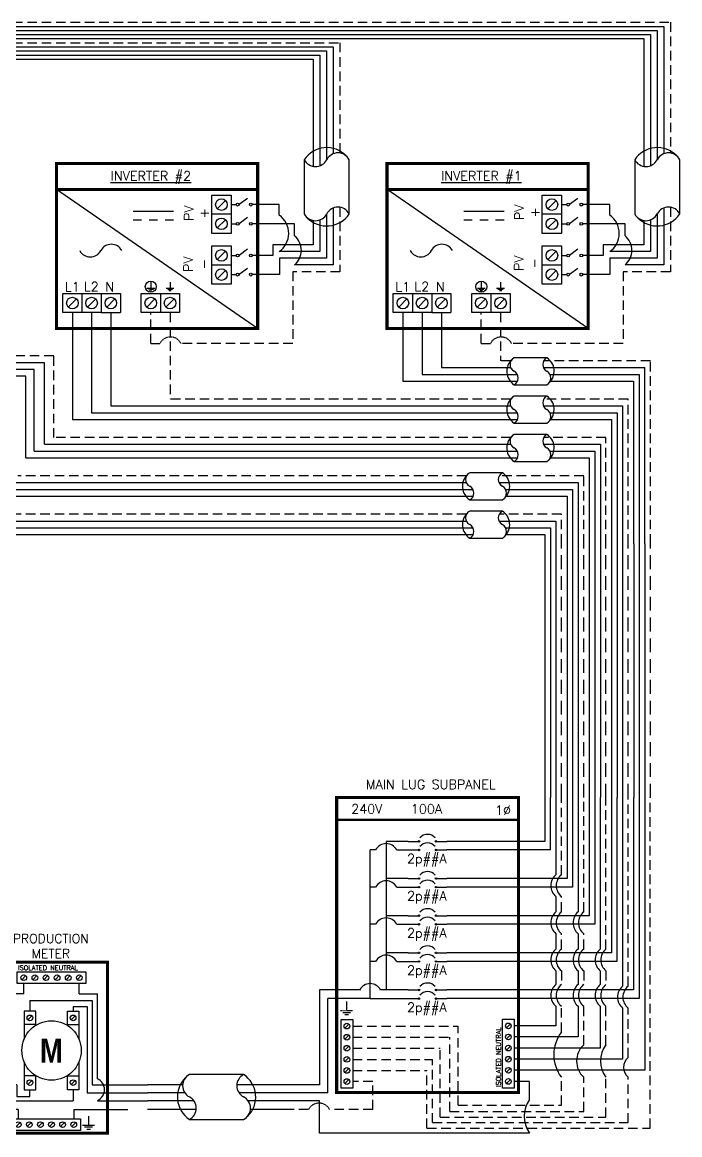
# Model space of a CAD drawing. Header units: feet. Extents: x 9859 to 10652, y 16033 to 16582.
# Drawn here: x 10474.3 to 10652.3, y 16256.8 to 16558 of the extents above; entities that cross this region are included whole.
import ezdxf

# ---------------------------------------------------------------- set-up
doc = ezdxf.new("R2010")
doc.units = ezdxf.units.FT
doc.header["$MEASUREMENT"] = 0
doc.linetypes.add('HIDDEN', pattern=[0.375, 0.25, -0.125])
for name, color, linetype in [('ONE LINE BLOCKS', 7, 'Continuous'), ('TABLES', 7, 'Continuous'), ('TEXT', 7, 'Continuous'), ('Z - TITLEBLOCK TXT', 7, 'Continuous')]:
    doc.layers.add(name, color=color, linetype=linetype)
doc.styles.add('ONE LINE TXT', font='techb___.ttf')
doc.styles.get("Standard").update_dxf_attribs({"font": 'simplex.shx'})

# ---------------------------------------------------------------- blocks, each defined once
blk = doc.blocks.new('*U24')
at = {"color": 7, "linetype": 'Continuous'}
for p, q in [((-628.73, -1.61), (-2.62, -1.61)), ((-2.62, -1.61), (-2.62, -51.53)), ((-628.73, -4.82), (-7.87, -4.82)), ((-7.87, -4.82), (-7.87, -56.2)), ((-628.73, -9.64), (-132.05, -9.65)), ((-628.73, -12.86), (-137.3, -12.86)), ((-137.3, -12.86), (-137.3, -56.2)), ((-132.05, -9.65), (-132.05, -51.53)), ((-143.43, -53.85), (-143.43, -75.09)), ((-125.81, -75.09), (-125.81, -53.85)), ((-14, -53.85), (-14, -75.09)), ((3.63, -75.09), (3.63, -53.85)), ((-153.18, -71.46), (-163.81, -71.46)), ((-153.18, -75.56), (-153.18, -71.46)), ((-132.05, -72.78), (-132.05, -95.11)), ((-23.75, -71.46), (-34.38, -71.46)), ((-23.75, -75.56), (-23.75, -71.46)), ((-2.62, -72.78), (-2.62, -95.11)), ((-137.3, -77.45), (-137.3, -89.87)), ((-7.87, -77.45), (-7.87, -89.87)), ((-147.22, -78.99), (-163.81, -78.99)), ((-147.22, -83.72), (-147.22, -78.99)), ((-17.79, -78.99), (-34.38, -78.99)), ((-17.79, -83.72), (-17.79, -78.99)), ((-137.3, -89.87), (-153.18, -89.87)), ((-7.87, -89.87), (-23.75, -89.87)), ((-132.05, -95.11), (-147.22, -95.11)), ((-2.62, -95.11), (-17.79, -95.11)), ((-234.22, -113.78), (-234.22, -155.6)), ((-104.79, -113.78), (-104.79, -140.58)), ((-48.42, -131.42), (-61.23, -131.42)), ((-252.46, -138.64), (-363.66, -138.64)), ((-252.46, -170.63), (-252.46, -138.64)), ((-104.79, -140.58), (-59.86, -140.58)), ((-61.23, -142.05), (-48.42, -142.05)), ((-47.05, -140.58), (-14.42, -140.58)), ((-14.42, -140.58), (-14.42, -204.29)), ((-48.42, -146.44), (-61.23, -146.44)), ((-234.22, -155.6), (-59.86, -155.6)), ((-47.05, -155.6), (-23.12, -155.6)), ((-23.12, -155.6), (-23.12, -204.29)), ((-61.23, -157.08), (-48.42, -157.08)), ((-48.42, -161.47), (-61.23, -161.47)), ((-252.46, -170.63), (-59.86, -170.63)), ((-61.23, -172.1), (-48.42, -172.1)), ((-47.05, -170.63), (-31.82, -170.63)), ((-31.82, -170.63), (-31.82, -204.29)), ((-65.82, -176.49), (-78.63, -176.49)), ((-266.54, -185.65), (-77.27, -185.65)), ((-78.63, -187.13), (-65.82, -187.13)), ((-64.45, -185.65), (-40.52, -185.65)), ((-40.52, -185.65), (-40.52, -204.29)), ((-65.82, -191.52), (-78.63, -191.52)), ((-280.35, -200.68), (-77.27, -200.68)), ((-78.63, -202.15), (-65.82, -202.15)), ((-64.45, -200.68), (-49.22, -200.68)), ((-49.22, -200.68), (-49.22, -204.29))]:
    blk.add_line(p, q, dxfattribs=at)
at = {"color": 253, "linetype": 'Continuous'}
for p, q in [((-628.73, -3.21), (-5.24, -3.22)), ((-5.24, -3.22), (-5.24, -53.95)), ((-628.73, -6.43), (-10.49, -6.43)), ((-10.49, -6.43), (-10.49, -56.43)), ((-628.73, -11.25), (-134.67, -11.25)), ((-134.67, -11.25), (-134.67, -53.95)), ((-628.73, -14.47), (-139.92, -14.47)), ((-139.92, -14.47), (-139.92, -56.43)), ((-139.92, -77.68), (-139.92, -87.25)), ((-134.67, -75.19), (-134.67, -92.49)), ((-10.49, -77.68), (-10.49, -87.25)), ((-5.24, -75.19), (-5.24, -92.49)), ((-155.76, -91.36), (-163.81, -91.36)), ((-139.92, -87.25), (-155.76, -87.25)), ((-155.76, -87.25), (-155.76, -91.36)), ((-26.32, -91.36), (-34.38, -91.36)), ((-10.49, -87.25), (-26.32, -87.25)), ((-26.32, -87.25), (-26.32, -91.36)), ((-134.67, -92.49), (-153.13, -92.49)), ((-153.13, -92.49), (-153.13, -98.89)), ((-5.24, -92.49), (-23.7, -92.49)), ((-23.7, -92.49), (-23.7, -98.89)), ((-153.13, -98.89), (-163.81, -98.89)), ((-23.7, -98.89), (-34.38, -98.89)), ((-219.15, -113.78), (-219.15, -150.34)), ((-89.72, -113.78), (-89.72, -135.32)), ((-245.18, -133.38), (-348.59, -133.38)), ((-245.18, -165.37), (-245.18, -133.38)), ((-89.72, -135.32), (-62.57, -135.32)), ((-49.75, -135.32), (-10.07, -135.32)), ((-10.07, -204.29), (-10.07, -135.32)), ((-219.15, -150.34), (-62.57, -150.34)), ((-49.75, -150.34), (-18.77, -150.34)), ((-18.77, -150.34), (-18.77, -204.29)), ((-245.18, -165.37), (-62.57, -165.37)), ((-49.75, -165.37), (-27.47, -165.37)), ((-27.47, -165.37), (-27.47, -204.29)), ((-259.25, -180.39), (-79.97, -180.39)), ((-67.16, -180.39), (-36.17, -180.39)), ((-36.17, -180.39), (-36.17, -204.29)), ((-273.07, -195.42), (-79.97, -195.42)), ((-67.16, -195.42), (-44.87, -195.42)), ((-44.87, -195.42), (-44.87, -204.29))]:
    blk.add_line(p, q, dxfattribs=at)
at = {"color": 10, "linetype": 'Continuous'}
for p, q in [((-226.69, -113.78), (-226.69, -152.97)), ((-97.26, -113.78), (-97.26, -137.95)), ((-249.24, -136.01), (-356.12, -136.01)), ((-249.24, -168), (-249.24, -136.01)), ((-97.26, -137.95), (-59.99, -137.95)), ((-47.18, -137.95), (-12.24, -137.95)), ((-12.24, -137.95), (-12.24, -204.29)), ((-226.69, -152.97), (-59.99, -152.97)), ((-47.18, -152.97), (-20.94, -152.97)), ((-20.94, -152.97), (-20.94, -204.29)), ((-249.24, -168), (-59.99, -168)), ((-47.18, -168), (-29.64, -168)), ((-29.64, -168), (-29.64, -204.29)), ((-263.31, -183.02), (-77.39, -183.02)), ((-64.58, -183.02), (-38.34, -183.02)), ((-38.34, -183.02), (-38.34, -204.29)), ((-277.13, -198.05), (-77.39, -198.05)), ((-64.58, -198.05), (-47.04, -198.05)), ((-47.04, -198.05), (-47.04, -204.29))]:
    blk.add_line(p, q, dxfattribs=at)
at = {"color": 7, "linetype": 'Continuous'}
for centre, radius, start, end in [((-134.62, -59.7), 10.58, 43.9732, 146.4265), ((-5.19, -59.7), 10.58, 43.9732, 146.4265), ((-134.62, -69.24), 10.58, 223.9732, 326.4265), ((-5.19, -69.24), 10.58, 223.9732, 326.4265), ((-57.7, -136.74), 6.38, 133.9732, 236.4265), ((-51.94, -136.74), 6.38, 313.9732, 56.4265), ((-57.7, -151.76), 6.38, 133.9732, 236.4265), ((-51.94, -151.76), 6.38, 313.9732, 56.4265), ((-57.7, -166.79), 6.38, 133.9732, 236.4265), ((-51.94, -166.79), 6.38, 313.9732, 56.4265), ((-75.1, -181.81), 6.38, 133.9732, 236.4265), ((-69.34, -181.81), 6.38, 313.9732, 56.4265), ((-69.34, -196.83), 6.38, 313.9732, 56.4265), ((-75.1, -196.83), 6.38, 133.9732, 236.4265)]:
    blk.add_arc(centre, radius, start, end, dxfattribs=at)
at = {"layer": 'ONE LINE BLOCKS', "lineweight": 50, "const_width": 1.19}
for points in [[(-240.44, -119.95), (-240.44, -55.29), (-161.67, -55.29), (-161.67, -119.95)], [(-240.44, -65.58), (-240.44, -55.29), (-161.67, -55.29), (-161.67, -65.58)], [(-111.01, -119.95), (-111.01, -55.29), (-32.24, -55.29), (-32.24, -119.95)], [(-111.01, -65.58), (-111.01, -55.29), (-32.24, -55.29), (-32.24, -65.58)]]:
    blk.add_lwpolyline(points, close=True, dxfattribs=at)
at = {"layer": 'TEXT', "color": 92, "linetype": 'HIDDEN', "ltscale": 15}
for p, q in [((-628.73, 0), (0, 0)), ((0, 0), (0, -51.24)), ((-628.73, -8.04), (-129.43, -8.04)), ((-129.43, -8.04), (-129.43, -51.24)), ((-129.43, -72.49), (-129.43, -97.74)), ((0, -72.49), (0, -97.74)), ((-129.43, -97.74), (-147.94, -97.74)), ((-147.94, -97.74), (-147.94, -125.82)), ((0, -97.74), (-18.51, -97.74)), ((-18.51, -97.74), (-18.51, -125.82)), ((-203.52, -125.82), (-203.52, -113.78)), ((-195.98, -113.78), (-195.98, -147.71)), ((-74.09, -125.82), (-74.09, -113.78)), ((-66.55, -113.78), (-66.55, -132.69)), ((-203.52, -125.82), (-199.92, -125.82)), ((-147.94, -125.82), (-191.68, -125.82)), ((-74.09, -125.82), (-70.48, -125.82)), ((-18.51, -125.82), (-62.25, -125.82)), ((-241.54, -130.75), (-325.41, -130.75)), ((-241.54, -162.74), (-241.54, -130.75)), ((-62.5, -132.69), (-66.55, -132.69)), ((-7.89, -132.69), (-49.68, -132.69)), ((-7.89, -204.29), (-7.89, -132.69)), ((-62.5, -147.71), (-195.98, -147.71)), ((-16.59, -147.71), (-49.68, -147.71)), ((-16.59, -204.29), (-16.59, -147.71)), ((-62.5, -162.74), (-241.54, -162.74)), ((-25.29, -162.74), (-49.68, -162.74)), ((-25.29, -204.29), (-25.29, -162.74)), ((-79.9, -177.76), (-255.61, -177.76)), ((-33.99, -177.76), (-67.08, -177.76)), ((-33.99, -204.29), (-33.99, -177.76)), ((-79.9, -192.79), (-269.43, -192.79)), ((-42.69, -192.79), (-67.08, -192.79)), ((-42.69, -204.29), (-42.69, -192.79))]:
    blk.add_line(p, q, dxfattribs=at)
at = {"layer": 'TEXT', "color": 92, "linetype": 'Continuous', "flags": 128}
for points in [[(-205.05, -104.14), (-201.98, -104.14)], [(-203.52, -101.84), (-203.52, -104.14)], [(-197.52, -104.14), (-194.45, -104.14)], [(-195.98, -101.84), (-195.98, -104.14)], [(-75.62, -104.14), (-72.55, -104.14)], [(-74.08, -101.84), (-74.09, -104.14)], [(-68.09, -104.14), (-65.02, -104.14)], [(-66.55, -101.84), (-66.55, -104.14)], [(-73.08, -104.71), (-75.09, -104.71)], [(-65.55, -104.71), (-67.56, -104.71)]]:
    blk.add_lwpolyline(points, dxfattribs=at)
at = {"layer": 'TEXT', "color": 92, "linetype": 'HIDDEN', "flags": 128}
for points in [[(-202.51, -104.71), (-204.52, -104.71)], [(-203.05, -105.28), (-203.99, -105.28)], [(-194.98, -104.71), (-196.99, -104.71)], [(-195.51, -105.28), (-196.46, -105.28)], [(-73.62, -105.28), (-74.56, -105.28)], [(-66.08, -105.28), (-67.02, -105.28)]]:
    blk.add_lwpolyline(points, dxfattribs=at)
at = {"layer": 'TEXT', "color": 92, "linetype": 'Continuous'}
for centre in [(-203.52, -103.58), (-74.09, -103.58)]:
    blk.add_circle(centre, 2.17, dxfattribs=at)
at = {"layer": 'TEXT', "color": 92, "linetype": 'HIDDEN', "ltscale": 0.3}
for centre in [(-195.8, -127.98), (-66.36, -127.98)]:
    blk.add_arc(centre, 4.65, 27.6639, 152.3361, dxfattribs=at)
at = {"layer": 'Z - TITLEBLOCK TXT', "color": 7, "linetype": 'Continuous'}
for p, q in [((-161.67, -119.95), (-240.44, -65.58)), ((-32.24, -119.95), (-111.01, -65.58)), ((-194.62, -74.19), (-210.38, -74.19)), ((-207.09, -77.6), (-210.38, -77.6)), ((-200.85, -77.6), (-204.15, -77.6)), ((-194.62, -77.6), (-197.91, -77.6)), ((-65.19, -74.19), (-80.95, -74.19)), ((-77.66, -77.6), (-80.95, -77.6)), ((-71.42, -77.6), (-74.72, -77.6)), ((-65.19, -77.6), (-68.48, -77.6))]:
    blk.add_line(p, q, dxfattribs=at)
at = {"layer": 'Z - TITLEBLOCK TXT', "color": 1, "linetype": 'Continuous'}
for p, q in [((-179.62, -82.76), (-179.62, -67.69)), ((-179.62, -67.69), (-172.09, -67.69)), ((-179.62, -82.76), (-179.62, -67.69)), ((-172.09, -67.69), (-172.09, -82.76)), ((-172.09, -67.69), (-172.09, -75.23)), ((-165.66, -69), (-168.93, -71.44)), ((-50.19, -82.76), (-50.19, -67.69)), ((-50.19, -67.69), (-42.66, -67.69)), ((-50.19, -82.76), (-50.19, -67.69)), ((-42.66, -67.69), (-42.66, -82.76)), ((-42.66, -67.69), (-42.66, -75.23)), ((-36.23, -69), (-39.49, -71.44)), ((-172.09, -71.46), (-170.05, -71.46)), ((-42.66, -71.46), (-40.62, -71.46)), ((-172.09, -75.23), (-179.62, -75.23)), ((-165.66, -76.53), (-168.93, -78.98)), ((-42.66, -75.23), (-50.19, -75.23)), ((-36.23, -76.53), (-39.49, -78.98)), ((-172.09, -82.76), (-179.62, -82.76)), ((-172.09, -78.99), (-170.05, -78.99)), ((-42.66, -82.76), (-50.19, -82.76)), ((-42.66, -78.99), (-40.62, -78.99)), ((-179.62, -102.66), (-179.62, -87.59)), ((-179.62, -87.59), (-172.09, -87.59)), ((-172.09, -87.59), (-172.09, -95.12)), ((-172.09, -91.36), (-170.05, -91.36)), ((-165.66, -88.89), (-168.93, -91.34)), ((-50.19, -102.66), (-50.19, -87.59)), ((-50.19, -87.59), (-42.66, -87.59)), ((-42.66, -87.59), (-42.66, -95.12)), ((-42.66, -91.36), (-40.62, -91.36)), ((-36.23, -88.89), (-39.49, -91.34)), ((-172.09, -95.12), (-179.62, -95.12)), ((-172.09, -95.12), (-172.09, -102.66)), ((-42.66, -95.12), (-50.19, -95.12)), ((-42.66, -95.12), (-42.66, -102.66)), ((-172.09, -98.89), (-170.05, -98.89)), ((-165.66, -96.43), (-168.93, -98.87)), ((-42.66, -98.89), (-40.62, -98.89)), ((-36.23, -96.43), (-39.49, -98.87)), ((-172.09, -102.66), (-179.62, -102.66)), ((-42.66, -102.66), (-50.19, -102.66)), ((-237.99, -106.25), (-222.92, -106.25)), ((-237.99, -113.78), (-237.99, -106.25)), ((-237.99, -106.25), (-230.46, -106.25)), ((-230.46, -106.25), (-230.46, -113.78)), ((-222.92, -106.25), (-222.92, -113.78)), ((-222.92, -106.25), (-215.39, -106.25)), ((-215.39, -106.25), (-215.39, -113.78)), ((-207.28, -106.25), (-192.22, -106.25)), ((-207.28, -113.78), (-207.28, -106.25)), ((-207.28, -106.25), (-199.75, -106.25)), ((-199.75, -106.25), (-199.75, -113.78)), ((-192.22, -106.25), (-192.22, -113.78)), ((-108.56, -106.25), (-93.49, -106.25)), ((-108.56, -113.78), (-108.56, -106.25)), ((-108.56, -106.25), (-101.02, -106.25)), ((-101.02, -106.25), (-101.02, -113.78)), ((-93.49, -106.25), (-93.49, -113.78)), ((-93.49, -106.25), (-85.96, -106.25)), ((-85.96, -106.25), (-85.96, -113.78)), ((-77.85, -106.25), (-62.78, -106.25)), ((-77.85, -113.78), (-77.85, -106.25)), ((-77.85, -106.25), (-70.32, -106.25)), ((-70.32, -106.25), (-70.32, -113.78)), ((-62.78, -106.25), (-62.78, -113.78)), ((-222.92, -113.78), (-237.99, -113.78)), ((-222.92, -113.78), (-215.39, -113.78)), ((-192.22, -113.78), (-207.28, -113.78)), ((-93.49, -113.78), (-108.56, -113.78)), ((-93.49, -113.78), (-85.96, -113.78)), ((-62.78, -113.78), (-77.85, -113.78))]:
    blk.add_line(p, q, dxfattribs=at)
at = {"layer": 'Z - TITLEBLOCK TXT', "color": 4, "linetype": 'Continuous'}
for p, q in [((-174.25, -69.85), (-177.46, -73.07)), ((-44.82, -69.85), (-48.03, -73.07)), ((-174.25, -77.39), (-177.46, -80.6)), ((-44.82, -77.39), (-48.03, -80.6)), ((-174.25, -89.75), (-177.46, -92.96)), ((-44.82, -89.75), (-48.03, -92.96)), ((-174.25, -97.28), (-177.46, -100.5)), ((-44.82, -97.28), (-48.03, -100.5)), ((-232.62, -108.41), (-235.83, -111.62)), ((-225.08, -108.41), (-228.3, -111.62)), ((-217.55, -108.41), (-220.76, -111.62)), ((-201.91, -108.41), (-205.12, -111.62)), ((-194.38, -108.41), (-197.59, -111.62)), ((-103.19, -108.41), (-106.4, -111.62)), ((-95.65, -108.41), (-98.86, -111.62)), ((-88.12, -108.41), (-91.33, -111.62)), ((-72.48, -108.41), (-75.69, -111.62)), ((-64.94, -108.41), (-68.16, -111.62))]:
    blk.add_line(p, q, dxfattribs=at)
for centre in [(-175.86, -71.46), (-46.43, -71.46), (-175.86, -78.99), (-46.43, -78.99), (-175.86, -91.36), (-46.43, -91.36), (-175.86, -98.89), (-46.43, -98.89), (-234.22, -110.02), (-226.69, -110.02), (-219.15, -110.02), (-203.52, -110.02), (-195.98, -110.02), (-104.79, -110.02), (-97.26, -110.02), (-89.72, -110.02), (-74.09, -110.02), (-66.55, -110.02)]:
    blk.add_circle(centre, 2.27, dxfattribs=at)
at = {"layer": 'Z - TITLEBLOCK TXT', "color": 1, "linetype": 'Continuous'}
for centre in [(-169.51, -71.46), (-164.35, -71.46), (-40.08, -71.46), (-34.92, -71.46), (-169.51, -78.99), (-164.35, -78.99), (-40.08, -78.99), (-34.92, -78.99), (-169.51, -91.36), (-164.35, -91.36), (-40.08, -91.36), (-34.92, -91.36), (-169.51, -98.89), (-164.35, -98.89), (-40.08, -98.89), (-34.92, -98.89)]:
    blk.add_circle(centre, 0.541, dxfattribs=at)
at = {"layer": 'Z - TITLEBLOCK TXT', "linetype": 'Continuous'}
for centre, radius, start, end in [((-130.21, -56.16), 4.98, 27.6639, 152.3361), ((-0.78, -56.16), 4.98, 27.6639, 152.3361), ((-139.03, -51.54), 4.98, 207.6639, 332.3361), ((-9.6, -51.54), 4.98, 207.6639, 332.3361), ((-130.21, -77.4), 4.98, 27.6639, 152.3361), ((-0.78, -77.4), 4.98, 27.6639, 152.3361), ((-158.31, -82.72), 8.8, 305.6505, 54.3495), ((-139.03, -72.78), 4.98, 207.6639, 332.3361), ((-28.88, -82.72), 8.8, 305.6505, 54.3495), ((-9.6, -72.78), 4.98, 207.6639, 332.3361), ((-218.97, -91.64), 4.65, 27.6639, 152.3361), ((-151.99, -89.41), 7.43, 309.9338, 50.0662), ((-89.54, -91.64), 4.65, 27.6639, 152.3361), ((-22.56, -89.41), 7.43, 309.9338, 50.0662), ((-227.21, -87.32), 4.65, 207.6639, 332.3361), ((-97.77, -87.32), 4.65, 207.6639, 332.3361), ((-59.84, -134.08), 3, 117.6639, 242.3361), ((-47.02, -134.08), 3, 117.6639, 242.3361), ((-62.62, -139.39), 3, 297.6639, 62.3361), ((-49.81, -139.39), 3, 297.6639, 62.3361), ((-59.84, -149.1), 3, 117.6639, 242.3361), ((-47.02, -149.1), 3, 117.6639, 242.3361), ((-62.62, -154.42), 3, 297.6639, 62.3361), ((-49.81, -154.42), 3, 297.6639, 62.3361), ((-59.84, -164.13), 3, 117.6639, 242.3361), ((-47.02, -164.13), 3, 117.6639, 242.3361), ((-62.62, -169.44), 3, 297.6639, 62.3361), ((-49.81, -169.44), 3, 297.6639, 62.3361), ((-77.24, -179.15), 3, 117.6639, 242.3361), ((-64.42, -179.15), 3, 117.6639, 242.3361), ((-80.02, -184.47), 3, 297.6639, 62.3361), ((-67.21, -184.47), 3, 297.6639, 62.3361), ((-77.24, -194.18), 3, 117.6639, 242.3361), ((-64.42, -194.18), 3, 117.6639, 242.3361), ((-80.02, -199.49), 3, 297.6639, 62.3361), ((-67.21, -199.49), 3, 297.6639, 62.3361)]:
    blk.add_arc(centre, radius, start, end, dxfattribs=at)
at = {"layer": 'TABLES', "color": 1, "linetype": 'Continuous'}
for s, p in [('%%UINVERTER #2', (-219.23, -62.03)), ('%%UINVERTER #1', (-89.8, -62.03))]:
    blk.add_text(s, height=3.6576, dxfattribs=at).set_placement(p)
at = {"layer": 'TEXT', "color": 1, "char_height": 3.658, "attachment_point": 5, "rotation": 90}
for s, width, insert in [('PV +', 2.8378, (-185.6, -74.82)), ('PV +', 2.8378, (-56.17, -74.48)), ('PV -', 2.8013, (-185.82, -94.79)), ('PV -', 2.8013, (-56.39, -94.45))]:
    blk.add_mtext_dynamic_manual_height_columns(s, width=width, gutter_width=0.75, heights=[0], dxfattribs=dict(at, insert=insert))
at = {"layer": 'TEXT', "color": 1, "attachment_point": 5}
for s, insert, char_height in [('L1', (-234.28, -103.61), 3.658), ('L2', (-226.82, -103.58), 3.658), ('N', (-219.57, -103.63), 3.66), ('L1', (-104.85, -103.61), 3.658), ('L2', (-97.39, -103.58), 3.658), ('N', (-90.14, -103.63), 3.66)]:
    blk.add_mtext_dynamic_manual_height_columns(s, width=0.1481, gutter_width=0.75, heights=[0], dxfattribs=dict(at, insert=insert, char_height=char_height))
blk = doc.blocks.new('M_METER PAN')
at = {"color": 253, "linetype": 'Continuous'}
for p, q in [((4.735, 8.023), (4.735, 8.748)), ((8.589, 8.023), (8.589, 8.748)), ((4.735, 8.023), (3.483, 8.023)), ((3.483, 2.136), (3.483, 8.023)), ((8.589, 8.023), (9.84, 8.023)), ((9.84, 2.136), (9.84, 8.023)), ((3.483, 0.611), (0, 0.611)), ((9.84, 0.611), (13.323, 0.611))]:
    blk.add_line(p, q, dxfattribs=at)
at = {"color": 7, "linetype": 'Continuous'}
for p, q in [((5.163, 7.563), (5.163, 6.819)), ((5.163, 7.563), (9.474, 7.563)), ((9.474, 7.563), (9.474, 1.711)), ((4.245, 1.711), (0, 1.711)), ((4.245, 1.711), (4.245, 0.898)), ((9.474, 1.711), (13.323, 1.711)), ((4.245, 0.898), (5.163, 0.898)), ((5.163, 0.898), (5.163, 1.37))]:
    blk.add_line(p, q, dxfattribs=at)
at = {"color": 10, "linetype": 'Continuous'}
for p, q in [((8.16, 7.142), (8.16, 6.819)), ((8.16, 7.142), (9.123, 7.142)), ((9.123, 7.142), (9.123, 1.149)), ((3.832, 1.149), (0, 1.149)), ((3.832, 1.149), (3.832, 0.611)), ((8.16, 1.37), (8.16, 0.611)), ((9.123, 1.149), (13.323, 1.149)), ((3.832, 0.611), (8.16, 0.611))]:
    blk.add_line(p, q, dxfattribs=at)
at = {"color": 1, "linetype": 'Continuous'}
for p, q in [((5.565, 5.899), (4.761, 5.899)), ((7.758, 5.899), (8.562, 5.899)), ((5.565, 2.326), (4.761, 2.326)), ((7.758, 2.326), (8.562, 2.326))]:
    blk.add_line(p, q, dxfattribs=at)
at = {"color": 253, "linetype": 'Continuous'}
for centre, start, end in [((3.823, 1.374), 113.9997, 246.0003), ((9.5, 1.374), 293.9997, 66.0003)]:
    blk.add_arc(centre, 0.835, start, end, dxfattribs=at)
at = {"layer": 'ONE LINE BLOCKS', "lineweight": 50, "const_width": 0.21}
blk.add_lwpolyline([(2.772, -1.647), (2.772, 10.216), (10.552, 10.216), (10.552, -1.647)], close=True, dxfattribs=at)
at = {"layer": 'TEXT', "color": 92, "linetype": 'HIDDEN', "ltscale": 15}
for p, q in [((4.347, 0), (0, 0)), ((4.347, 0), (4.347, -0.649)), ((8.201, 0), (8.201, -0.649)), ((8.201, 0), (13.323, 0))]:
    blk.add_line(p, q, dxfattribs=at)
at = {"layer": 'TEXT', "color": 92, "linetype": 'Continuous', "flags": 128}
for points in [[(9.228, -0.457), (9.227, -1.078)], [(8.812, -1.078), (9.642, -1.078)], [(9.498, -1.231), (8.956, -1.231)], [(9.354, -1.385), (9.1, -1.385)]]:
    blk.add_lwpolyline(points, dxfattribs=at)
at = {"layer": 'TEXT', "linetype": 'Continuous'}
blk.add_circle((6.662, 4.095), 2.059, dxfattribs=at)
at = {"layer": 'Z - TITLEBLOCK TXT', "color": 1, "linetype": 'Continuous'}
for p, q in [((4.275, 8.748), (4.275, 9.552)), ((4.275, 9.552), (9.049, 9.552)), ((9.049, 9.552), (9.049, 8.748)), ((9.049, 8.748), (4.275, 8.748)), ((4.761, 6.819), (4.761, 4.888)), ((5.565, 6.819), (4.761, 6.819)), ((5.565, 5.838), (5.565, 6.819)), ((7.758, 5.838), (7.758, 6.819)), ((7.758, 6.819), (8.562, 6.819)), ((8.562, 6.819), (8.562, 4.888)), ((4.761, 3.301), (4.761, 1.37)), ((8.562, 3.301), (8.562, 1.37)), ((5.565, 1.37), (5.565, 2.351)), ((7.758, 1.37), (7.758, 2.351)), ((4.761, 1.37), (5.565, 1.37)), ((8.562, 1.37), (7.758, 1.37)), ((3.887, -1.453), (3.887, -0.649)), ((3.887, -0.649), (8.661, -0.649)), ((8.661, -0.649), (8.661, -1.453)), ((8.661, -1.453), (3.887, -1.453))]:
    blk.add_line(p, q, dxfattribs=at)
at = {"layer": 'Z - TITLEBLOCK TXT', "color": 4, "linetype": 'Continuous'}
for p, q in [((4.874, 9.29), (4.596, 9.011)), ((5.645, 9.29), (5.366, 9.011)), ((6.416, 9.29), (6.137, 9.011)), ((7.186, 9.29), (6.908, 9.011)), ((7.957, 9.29), (7.679, 9.011)), ((8.728, 9.29), (8.449, 9.011)), ((5.303, 6.499), (5.024, 6.22)), ((8.299, 6.499), (8.021, 6.22)), ((5.303, 2.005), (5.024, 1.727)), ((8.299, 2.005), (8.021, 1.727)), ((4.486, -0.912), (4.208, -1.19)), ((5.257, -0.912), (4.978, -1.19)), ((6.028, -0.912), (5.749, -1.19)), ((6.798, -0.912), (6.52, -1.19)), ((7.569, -0.912), (7.291, -1.19)), ((8.34, -0.912), (8.061, -1.19))]:
    blk.add_line(p, q, dxfattribs=at)
for centre in [(4.735, 9.15), (5.506, 9.15), (6.276, 9.15), (7.047, 9.15), (7.818, 9.15), (8.589, 9.15), (5.163, 6.359), (8.16, 6.359), (5.163, 1.866), (8.16, 1.866), (4.347, -1.051), (5.118, -1.051), (5.888, -1.051), (6.659, -1.051), (7.43, -1.051), (8.201, -1.051)]:
    blk.add_circle(centre, 0.197, dxfattribs=at)
at = {"layer": 'TABLES', "color": 4, "linetype": 'Continuous'}
blk.add_text('ISOLATED NEUTRAL', height=0.33207, dxfattribs=at).set_placement((4.339, 9.669))
at = {"layer": 'TEXT', "color": 1, "insert": (6.613, 11.342), "char_height": 0.62775, "attachment_point": 5}
blk.add_mtext_dynamic_manual_height_columns('PRODUCTION METER', width=1.32031, gutter_width=7.17, heights=[0], dxfattribs=at)
at = {"layer": 'Z - TITLEBLOCK TXT', "color": 253, "linetype": 'Continuous', "style": 'ONE LINE TXT'}
blk.add_text('M', height=1.662, dxfattribs=at).set_placement((5.854, 3.259))
blk = doc.blocks.new('*U23')
at = {"color": 0}
blk.add_blockref('M_METER PAN', (0, 0), dxfattribs=at)
blk = doc.blocks.new('*U9')
at = {"color": 7, "linetype": 'Continuous'}
for p, q in [((6.669, 2.433), (2.905, 2.433)), ((2.435, 1.711), (0, 1.711)), ((9.575, 1.711), (6.199, 1.711)), ((2.905, -0.69), (6.669, -0.69))]:
    blk.add_line(p, q, dxfattribs=at)
at = {"color": 10, "linetype": 'Continuous'}
for p, q in [((2.591, 1.149), (0, 1.149)), ((9.575, 1.149), (6.355, 1.149))]:
    blk.add_line(p, q, dxfattribs=at)
at = {"color": 253, "linetype": 'Continuous'}
for p, q in [((3.208, 0.611), (0, 0.611)), ((9.575, 0.611), (6.972, 0.611))]:
    blk.add_line(p, q, dxfattribs=at)
at = {"color": 7, "linetype": 'Continuous'}
for centre, start, end in [((5.633, 0.872), 313.97324, 56.42648), ((3.942, 0.872), 133.97324, 236.42648)]:
    blk.add_arc(centre, 1.874, start, end, dxfattribs=at)
at = {"layer": 'TEXT', "color": 92, "linetype": 'HIDDEN', "ltscale": 15}
for p, q in [((3.373, 0), (0, 0)), ((9.575, 0), (7.137, 0))]:
    blk.add_line(p, q, dxfattribs=at)
at = {"layer": 'Z - TITLEBLOCK TXT', "linetype": 'Continuous'}
for centre, start, end in [((3.315, 1.653), 117.66392, 242.33608), ((7.078, 1.653), 117.66392, 242.33608), ((2.496, 0.091), 297.66392, 62.33608), ((6.26, 0.091), 297.66392, 62.33608)]:
    blk.add_arc(centre, 0.882, start, end, dxfattribs=at)
blk = doc.blocks.new('*U25')
at = {"layer": 'ONE LINE BLOCKS', "linetype": 'Continuous'}
h = blk.add_hatch(color=1, dxfattribs=at)
h.dxf.hatch_style = 1
edge = h.paths.add_edge_path()
edge.add_arc((32.25, -17.13), 0.291, 0, 360)
h = blk.add_hatch(color=1, dxfattribs=at)
h.dxf.hatch_style = 1
edge = h.paths.add_edge_path()
edge.add_arc((38.92, -17.13), 0.291, 0, 360)
h = blk.add_hatch(color=1, dxfattribs=at)
h.dxf.hatch_style = 1
edge = h.paths.add_edge_path()
edge.add_arc((32.25, -20.51), 0.291, 0, 360)
h = blk.add_hatch(color=1, dxfattribs=at)
h.dxf.hatch_style = 1
edge = h.paths.add_edge_path()
edge.add_arc((38.92, -20.51), 0.291, 0, 360)
h = blk.add_hatch(color=1, dxfattribs=at)
h.dxf.hatch_style = 1
edge = h.paths.add_edge_path()
edge.add_arc((32.25, -31.69), 0.291, 0, 360)
h = blk.add_hatch(color=1, dxfattribs=at)
h.dxf.hatch_style = 1
edge = h.paths.add_edge_path()
edge.add_arc((32.25, -35.07), 0.291, 0, 360)
h = blk.add_hatch(color=1, dxfattribs=at)
h.dxf.hatch_style = 1
edge = h.paths.add_edge_path()
edge.add_arc((38.92, -31.69), 0.291, 0, 360)
h = blk.add_hatch(color=1, dxfattribs=at)
h.dxf.hatch_style = 1
edge = h.paths.add_edge_path()
edge.add_arc((38.92, -35.07), 0.291, 0, 360)
h = blk.add_hatch(color=1, dxfattribs=at)
h.dxf.hatch_style = 1
edge = h.paths.add_edge_path()
edge.add_arc((32.25, -46.25), 0.291, 0, 360)
h = blk.add_hatch(color=1, dxfattribs=at)
h.dxf.hatch_style = 1
edge = h.paths.add_edge_path()
edge.add_arc((38.92, -46.25), 0.291, 0, 360)
h = blk.add_hatch(color=1, dxfattribs=at)
h.dxf.hatch_style = 1
edge = h.paths.add_edge_path()
edge.add_arc((32.25, -49.63), 0.291, 0, 360)
h = blk.add_hatch(color=1, dxfattribs=at)
h.dxf.hatch_style = 1
edge = h.paths.add_edge_path()
edge.add_arc((38.92, -49.63), 0.291, 0, 360)
h = blk.add_hatch(color=1, dxfattribs=at)
h.dxf.hatch_style = 1
edge = h.paths.add_edge_path()
edge.add_arc((32.25, -60.81), 0.291, 0, 360)
h = blk.add_hatch(color=1, dxfattribs=at)
h.dxf.hatch_style = 1
edge = h.paths.add_edge_path()
edge.add_arc((38.92, -60.81), 0.291, 0, 360)
h = blk.add_hatch(color=1, dxfattribs=at)
h.dxf.hatch_style = 1
edge = h.paths.add_edge_path()
edge.add_arc((32.25, -64.19), 0.291, 0, 360)
h = blk.add_hatch(color=1, dxfattribs=at)
h.dxf.hatch_style = 1
edge = h.paths.add_edge_path()
edge.add_arc((38.92, -64.19), 0.291, 0, 360)
h = blk.add_hatch(color=1, dxfattribs=at)
h.dxf.hatch_style = 1
edge = h.paths.add_edge_path()
edge.add_arc((32.25, -75.37), 0.291, 0, 360)
h = blk.add_hatch(color=1, dxfattribs=at)
h.dxf.hatch_style = 1
edge = h.paths.add_edge_path()
edge.add_arc((38.92, -75.37), 0.291, 0, 360)
h = blk.add_hatch(color=1, dxfattribs=at)
h.dxf.hatch_style = 1
edge = h.paths.add_edge_path()
edge.add_arc((32.25, -78.75), 0.291, 0, 360)
h = blk.add_hatch(color=1, dxfattribs=at)
h.dxf.hatch_style = 1
edge = h.paths.add_edge_path()
edge.add_arc((38.92, -78.75), 0.291, 0, 360)
at = {"color": 10, "linetype": 'Continuous'}
for p, q in [((83.67, 0), (83.67, -20.51)), ((92.38, 0), (92.38, -35.07)), ((101.08, 0), (101.08, -49.63)), ((109.78, 0), (109.78, -64.19)), ((118.48, 0), (118.48, -78.75)), ((13.1, -35.07), (13.1, -20.51)), ((15.27, -20.51), (13.1, -20.51)), ((23.51, -20.51), (28.05, -20.51)), ((83.67, -20.51), (43.12, -20.51)), ((13.1, -49.63), (13.1, -35.07)), ((15.27, -35.07), (13.1, -35.07)), ((23.51, -35.07), (28.05, -35.07)), ((92.38, -35.07), (43.12, -35.07)), ((13.1, -64.19), (13.1, -49.63)), ((15.27, -49.63), (13.1, -49.63)), ((23.51, -49.63), (28.05, -49.63)), ((101.08, -49.63), (43.12, -49.63)), ((13.1, -78.75), (13.1, -64.19)), ((15.27, -64.19), (13.1, -64.19)), ((23.51, -64.19), (28.05, -64.19)), ((109.78, -64.19), (43.12, -64.19)), ((13.1, -78.75), (-3.41, -78.75)), ((-3.41, -115.71), (-3.41, -78.75)), ((13.1, -78.75), (28.05, -78.75)), ((118.48, -78.75), (43.12, -78.75)), ((-3.41, -115.71), (-20.02, -115.71))]:
    blk.add_line(p, q, dxfattribs=at)
at = {"color": 7, "linetype": 'Continuous'}
for p, q in [((90.2, 0), (90.2, -31.69)), ((98.9, 0), (98.9, -46.25)), ((107.6, 0), (107.6, -60.81)), ((116.3, 0), (116.3, -75.37)), ((81.5, 0), (81.5, -17.13)), ((28.05, -17.13), (19.39, -17.13)), ((19.39, -17.13), (19.39, -31.69)), ((81.5, -17.13), (43.12, -17.13)), ((28.05, -31.69), (19.39, -31.69)), ((19.39, -31.69), (19.39, -46.25)), ((90.2, -31.69), (43.12, -31.69)), ((28.05, -46.25), (19.39, -46.25)), ((19.39, -46.25), (19.39, -60.81)), ((98.9, -46.25), (43.12, -46.25)), ((28.05, -60.81), (19.39, -60.81)), ((19.39, -60.81), (19.39, -75.37)), ((107.6, -60.81), (43.12, -60.81)), ((8.98, -75.37), (-6.7, -75.37)), ((-6.7, -75.37), (-6.7, -112.54)), ((28.05, -75.37), (17.22, -75.37)), ((116.3, -75.37), (43.12, -75.37)), ((-6.7, -112.54), (-20.02, -112.54))]:
    blk.add_line(p, q, dxfattribs=at)
at = {"color": 253, "linetype": 'Continuous'}
for p, q in [((94.55, 0), (94.55, -44.76)), ((103.25, 0), (103.25, -59.32)), ((111.95, 0), (111.95, -73.88)), ((120.65, 0), (120.65, -106.83)), ((85.85, 0), (85.85, -30.2)), ((85.85, -38.75), (85.85, -44.76)), ((85.85, -53.31), (85.85, -59.32)), ((94.55, -53.31), (94.55, -59.32)), ((85.85, -67.87), (85.85, -73.21)), ((94.55, -67.87), (94.55, -73.21)), ((103.25, -67.87), (103.25, -73.21)), ((85.85, -81.76), (85.85, -89.43)), ((94.55, -81.76), (94.55, -93.78)), ((103.25, -81.76), (103.25, -98.13)), ((111.95, -82.43), (111.95, -102.48)), ((85.85, -89.43), (69.51, -89.43)), ((94.55, -93.78), (69.51, -93.78)), ((103.25, -98.13), (69.51, -98.13)), ((111.95, -102.48), (69.51, -102.48)), ((120.65, -106.83), (69.51, -106.83)), ((75.52, -111.18), (69.51, -111.18)), ((75.52, -118.24), (75.52, -111.18)), ((-6.7, -118.75), (-20.02, -118.75)), ((-6.7, -131.42), (-6.7, -118.75)), ((75.52, -131.42), (-6.7, -131.42))]:
    blk.add_line(p, q, dxfattribs=at)
at = {"color": 10, "linetype": 'Continuous'}
for centre in [(19.39, -22.67), (19.39, -37.23), (19.39, -51.79), (19.39, -66.35)]:
    blk.add_arc(centre, 4.65, 27.6639, 152.3361, dxfattribs=at)
at = {"color": 253, "linetype": 'Continuous'}
for centre, radius, start, end in [((89.43, -34.48), 5.58, 129.9215, 230.0785), ((89.43, -49.04), 5.58, 129.9215, 230.0785), ((98.13, -49.04), 5.58, 129.9215, 230.0785), ((89.43, -63.6), 5.58, 129.9215, 230.0785), ((98.13, -63.6), 5.58, 129.9215, 230.0785), ((106.83, -63.6), 5.58, 129.9215, 230.0785), ((89.43, -77.48), 5.58, 129.9215, 230.0785), ((98.13, -77.48), 5.58, 129.9215, 230.0785), ((106.83, -77.48), 5.58, 129.9215, 230.0785), ((115.53, -78.16), 5.58, 129.9215, 230.0785), ((84.51, -124.83), 11.14, 143.7592, 216.2408)]:
    blk.add_arc(centre, radius, start, end, dxfattribs=at)
at = {"color": 7, "linetype": 'Continuous'}
blk.add_arc((13.1, -77.53), 4.65, 27.6639, 152.3361, dxfattribs=at)
at = {"layer": 'ONE LINE BLOCKS', "lineweight": 50}
blk.add_line((0, -8.7), (71.17, -8.7), dxfattribs=at)
at = {"layer": 'ONE LINE BLOCKS', "lineweight": 50, "const_width": 1.19}
blk.add_lwpolyline([(0, -115.53), (0, 0), (71.17, 0), (71.17, -115.53)], close=True, dxfattribs=at)
at = {"layer": 'TEXT', "color": 92, "linetype": 'HIDDEN', "ltscale": 15}
for p, q in [((88.02, -30.2), (88.02, 0)), ((96.73, -44.76), (96.73, 0)), ((105.43, -59.32), (105.43, 0)), ((114.13, -73.88), (114.13, 0)), ((122.83, -129.51), (122.83, 0)), ((88.02, -44.76), (88.02, -38.75)), ((88.02, -59.32), (88.02, -53.31)), ((96.73, -59.32), (96.73, -53.31)), ((88.02, -67.87), (88.02, -73.21)), ((96.73, -67.87), (96.73, -73.21)), ((105.43, -67.87), (105.43, -73.21)), ((88.02, -91.83), (88.02, -81.76)), ((96.73, -96.88), (96.73, -81.76)), ((105.43, -96.88), (105.43, -81.76)), ((114.13, -101.79), (114.13, -82.43)), ((6.27, -89.5), (47.53, -89.5)), ((47.53, -120.46), (47.53, -89.5)), ((6.27, -93.85), (44.26, -93.85)), ((44.26, -122.94), (44.26, -93.85)), ((6.27, -98.2), (40.48, -98.2)), ((40.48, -125.14), (40.48, -98.2)), ((6.27, -102.55), (37.56, -102.55)), ((37.56, -127.33), (37.56, -102.55)), ((6.27, -106.9), (35.36, -106.9)), ((35.36, -129.51), (35.36, -106.9)), ((14.11, -111.25), (6.27, -111.25)), ((14.11, -122.2), (14.11, -111.25)), ((88.02, -120.46), (88.02, -109.57)), ((96.73, -122.94), (96.73, -109.57)), ((105.43, -125.14), (105.43, -109.57)), ((114.13, -127.33), (114.13, -109.57)), ((47.53, -120.46), (88.02, -120.46)), ((-11.01, -122.2), (-20.02, -122.2)), ((14.11, -122.2), (-2.77, -122.2)), ((40.48, -125.14), (105.43, -125.14)), ((44.26, -122.94), (96.73, -122.94)), ((35.36, -129.51), (122.83, -129.51)), ((37.56, -127.33), (114.13, -127.33))]:
    blk.add_line(p, q, dxfattribs=at)
at = {"layer": 'TEXT', "color": 92, "linetype": 'HIDDEN', "flags": 128}
for points in [[(3.9, -79.9), (3.9, -83.41)], [(1.56, -83.41), (6.24, -83.41)], [(5.43, -84.28), (2.37, -84.28)], [(4.62, -85.14), (3.18, -85.14)]]:
    blk.add_lwpolyline(points, dxfattribs=at)
at = {"layer": 'TEXT', "color": 92, "linetype": 'Continuous', "ltscale": 4}
for centre, radius, start, end in [((91.49, -34.48), 5.51, 129.059, 230.941), ((91.49, -49.04), 5.51, 129.059, 230.941), ((100.2, -49.04), 5.51, 129.059, 230.941), ((91.49, -63.6), 5.51, 129.059, 230.941), ((100.2, -63.6), 5.51, 129.059, 230.941), ((108.9, -63.6), 5.51, 129.059, 230.941), ((91.49, -77.48), 5.51, 129.059, 230.941), ((100.2, -77.48), 5.51, 129.059, 230.941), ((108.9, -77.48), 5.51, 129.059, 230.941), ((117.6, -78.16), 5.51, 129.059, 230.941), ((99.7, -100.7), 14.66, 142.7873, 217.2127), ((102.62, -103.22), 8.66, 132.8846, 227.1154), ((113.68, -103.22), 10.41, 142.4478, 217.5522), ((117.58, -105.68), 5.2, 131.5882, 228.4118)]:
    blk.add_arc(centre, radius, start, end, dxfattribs=at)
at = {"layer": 'TEXT', "color": 92, "linetype": 'HIDDEN', "ltscale": 0.3}
blk.add_arc((-6.89, -124.35), 4.65, 27.6639, 152.3361, dxfattribs=at)
at = {"layer": 'Z - TITLEBLOCK TXT', "color": 1, "linetype": 'Continuous'}
for p, q in [((1.73, -113.85), (1.73, -86.9)), ((1.73, -86.9), (6.27, -86.9)), ((6.27, -86.9), (6.27, -113.85)), ((64.97, -113.77), (64.97, -86.83)), ((64.97, -86.83), (69.51, -86.83)), ((69.51, -86.83), (69.51, -113.77)), ((6.27, -113.85), (1.73, -113.85)), ((69.51, -113.77), (64.97, -113.77))]:
    blk.add_line(p, q, dxfattribs=at)
at = {"layer": 'Z - TITLEBLOCK TXT', "color": 4, "linetype": 'Continuous'}
for p, q in [((4.79, -88.71), (3.22, -90.28)), ((68.02, -88.64), (66.45, -90.21)), ((4.79, -93.06), (3.22, -94.63)), ((68.02, -92.99), (66.45, -94.56)), ((4.79, -97.41), (3.22, -98.99)), ((68.02, -97.34), (66.45, -98.91)), ((4.79, -101.76), (3.22, -103.34)), ((68.02, -101.69), (66.45, -103.26)), ((4.79, -106.11), (3.22, -107.69)), ((68.02, -106.04), (66.45, -107.61)), ((4.79, -110.46), (3.22, -112.04)), ((68.02, -110.39), (66.45, -111.96))]:
    blk.add_line(p, q, dxfattribs=at)
at = {"layer": 'Z - TITLEBLOCK TXT', "color": 1, "linetype": 'Continuous', "flags": 128}
for points in [[(28.05, -17.13), (32.25, -17.13)], [(28.05, -17.13), (32.25, -17.13)], [(38.92, -17.13), (43.12, -17.13)], [(28.05, -20.51), (32.25, -20.51)], [(28.05, -20.51), (32.25, -20.51)], [(38.92, -20.51), (43.12, -20.51)], [(28.05, -31.69), (32.25, -31.69)], [(28.05, -31.69), (32.25, -31.69)], [(38.92, -31.69), (43.12, -31.69)], [(28.05, -35.07), (32.25, -35.07)], [(28.05, -35.07), (32.25, -35.07)], [(38.92, -35.07), (43.12, -35.07)], [(28.05, -46.25), (32.25, -46.25)], [(28.05, -46.25), (32.25, -46.25)], [(38.92, -46.25), (43.12, -46.25)], [(28.05, -49.63), (32.25, -49.63)], [(28.05, -49.63), (32.25, -49.63)], [(38.92, -49.63), (43.12, -49.63)], [(28.05, -60.81), (32.25, -60.81)], [(28.05, -60.81), (32.25, -60.81)], [(38.92, -60.81), (43.12, -60.81)], [(28.05, -64.19), (32.25, -64.19)], [(28.05, -64.19), (32.25, -64.19)], [(38.92, -64.19), (43.12, -64.19)], [(28.05, -75.37), (32.25, -75.37)], [(28.05, -75.37), (32.25, -75.37)], [(38.92, -75.37), (43.12, -75.37)], [(28.05, -78.75), (32.25, -78.75)], [(28.05, -78.75), (32.25, -78.75)], [(38.92, -78.75), (43.12, -78.75)]]:
    blk.add_lwpolyline(points, dxfattribs=at)
at = {"layer": 'Z - TITLEBLOCK TXT', "color": 1, "linetype": 'Continuous'}
for centre in [(32.25, -17.13), (38.92, -17.13), (32.25, -20.51), (38.92, -20.51), (32.25, -31.69), (32.25, -35.07), (38.92, -31.69), (38.92, -35.07), (32.25, -46.25), (38.92, -46.25), (32.25, -49.63), (38.92, -49.63), (32.25, -60.81), (38.92, -60.81), (32.25, -64.19), (38.92, -64.19), (32.25, -75.37), (38.92, -75.37), (32.25, -78.75), (38.92, -78.75)]:
    blk.add_circle(centre, 0.291, dxfattribs=at)
at = {"layer": 'Z - TITLEBLOCK TXT', "color": 4, "linetype": 'Continuous'}
for centre in [(4, -89.5), (67.24, -89.43), (4, -93.85), (67.24, -93.78), (4, -98.2), (67.24, -98.13), (4, -102.55), (67.24, -102.48), (4, -106.9), (67.24, -106.83), (4, -111.25), (67.24, -111.18)]:
    blk.add_circle(centre, 1.11, dxfattribs=at)
at = {"layer": 'Z - TITLEBLOCK TXT', "color": 1, "linetype": 'Continuous'}
for centre in [(35.58, -18.32), (35.58, -21.7), (35.58, -32.88), (35.58, -36.26), (35.58, -47.44), (35.58, -50.82), (35.58, -62), (35.58, -65.38), (35.58, -76.56), (35.58, -79.94)]:
    blk.add_arc(centre, 3.93, 40.3392, 139.6608, dxfattribs=at)
at = {"layer": 'TABLES', "color": 1, "linetype": 'Continuous'}
for p in [(27.55, -25.74), (27.55, -40.3), (27.55, -54.86), (27.55, -69.42), (27.55, -83.98)]:
    blk.add_text('2p##A', height=3.658, dxfattribs=at).set_placement(p)
at = {"layer": 'TABLES', "color": 4, "linetype": 'Continuous'}
blk.add_text('ISOLATED NEUTRAL', height=1.8743, rotation=90, dxfattribs=at).set_placement((64.31, -113.41))
at = {"layer": 'TEXT', "color": 1, "attachment_point": 5}
for s, width, gutter_width, insert, char_height in [('MAIN LUG SUBPANEL ', 62.3984, 7.17, (36.87, 5.18), 3.6576), ('240V', 0.1481, 0.75, (11.79, -4.45), 3.658), ('100A', 0.1481, 0.75, (35.17, -4.45), 3.658), ('1∅', 0.1481, 0.75, (65.15, -4.96), 3.658)]:
    blk.add_mtext_dynamic_manual_height_columns(s, width=width, gutter_width=gutter_width, heights=[0], dxfattribs=dict(at, insert=insert, char_height=char_height))

msp = doc.modelspace()

# ---------------------------------------------------------------- linework, layer by layer
at = {"color": 7, "linetype": 'Continuous'}
for p, q in [((10615.75, 16416.83), (10615.75, 16348.07)), ((10621.77, 16416.83), (10621.77, 16348.07)), ((10627.78, 16416.83), (10627.78, 16348.07)), ((10633.79, 16416.83), (10633.79, 16348.07)), ((10639.81, 16416.83), (10639.81, 16348.07))]:
    msp.add_line(p, q, dxfattribs=at)
at = {"color": 10, "linetype": 'Continuous'}
for p, q in [((10617.26, 16416.83), (10617.26, 16348.07)), ((10623.27, 16416.83), (10623.27, 16348.07)), ((10629.28, 16416.83), (10629.28, 16348.07)), ((10635.3, 16416.83), (10635.3, 16348.07)), ((10641.31, 16416.83), (10641.31, 16348.07))]:
    msp.add_line(p, q, dxfattribs=at)
at = {"color": 253, "linetype": 'Continuous'}
for p, q in [((10618.76, 16416.83), (10618.76, 16348.07)), ((10624.77, 16416.83), (10624.77, 16348.07)), ((10630.79, 16416.83), (10630.79, 16348.07)), ((10636.8, 16416.83), (10636.8, 16348.07)), ((10642.81, 16416.83), (10642.81, 16348.07))]:
    msp.add_line(p, q, dxfattribs=at)
at = {"layer": 'TEXT', "color": 92, "linetype": 'HIDDEN', "ltscale": 15}
for p, q in [((10620.26, 16348.07), (10620.26, 16416.83)), ((10626.28, 16348.07), (10626.28, 16416.83)), ((10632.29, 16348.07), (10632.29, 16416.83)), ((10638.3, 16348.07), (10638.3, 16416.83)), ((10644.32, 16348.07), (10644.32, 16416.83))]:
    msp.add_line(p, q, dxfattribs=at)

# ---------------------------------------------------------------- block references
for name, p, xscale, yscale, zscale in [('*U24', (10649.77, 16558.03), 0.6911433531261844, 0.6911433531261844, 0.6911433531261844), ('*U25', (10559.42, 16348.07), 0.691143353126214, 0.691143353126214, 0.691143353126214)]:
    msp.add_blockref(name, p, dxfattribs=dict(xscale=xscale, yscale=yscale, zscale=zscale))
at = {"color": 155, "true_color": 0x647190, "xscale": 3.901118384997633, "yscale": 3.901118384997633, "zscale": 3.901118384997633}
for name, p in [('*U23', (10456.26, 16263.62)), ('*U9', (10508.23, 16263.62))]:
    msp.add_blockref(name, p, dxfattribs=at)

doc.saveas('drawing.dxf')
